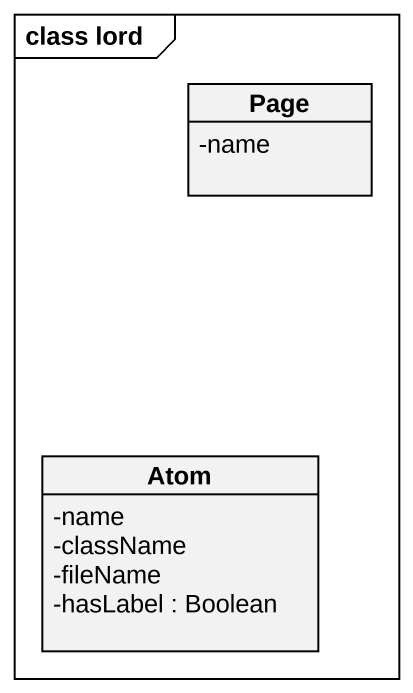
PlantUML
@startuml
mainframe class lord
hide circle
hide empty members
skinparam classAttributeIconSize 0
class "Page" as Page_ {
  -name
}
class Atom {
  -name
  -className
  -fileName
  -hasLabel : Boolean
}
@enduml
